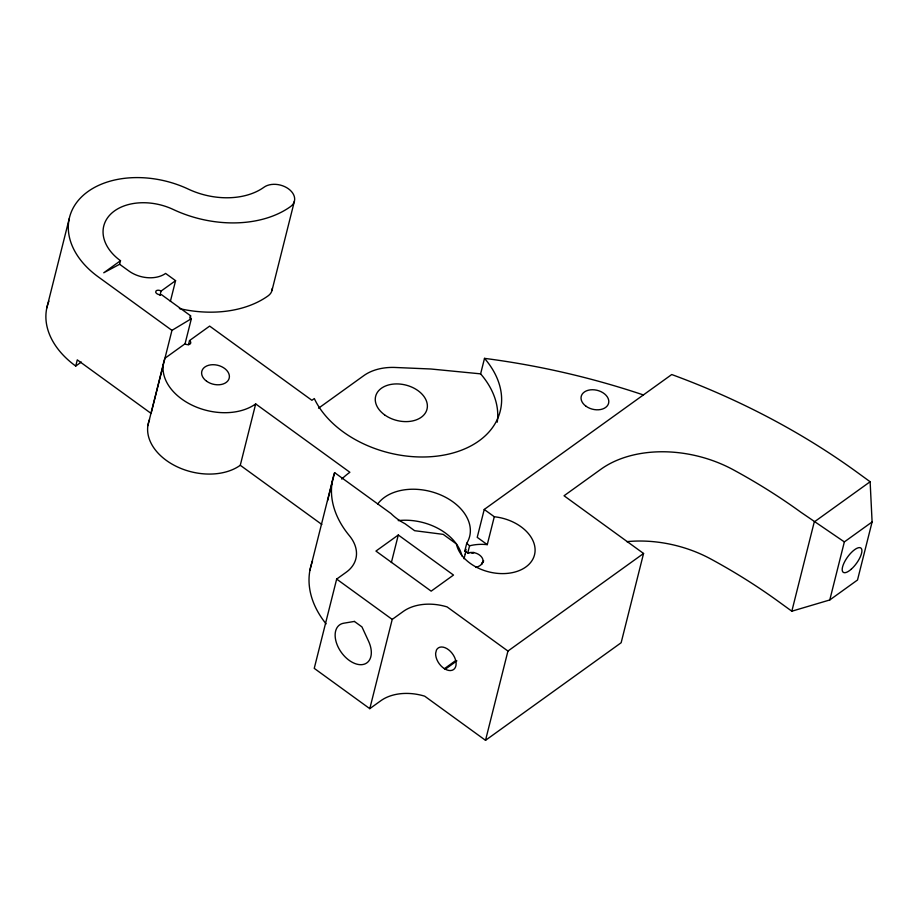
<?xml version="1.0" encoding="UTF-8"?>
<svg xmlns="http://www.w3.org/2000/svg" width="918" height="918" viewBox="0 0 918 918"><rect width="100%" height="100%" fill="white"/><g stroke="black" fill="none" stroke-linecap="round" stroke-linejoin="round"><path stroke-width="1.38" d="M465.185 554.036L465.919 550.984M465.128 554.277L464.038 558.787M46.807 307.955L69.229 218.691M81.323 362.048L75.735 366.064L77.284 359.867L151.091 413.421L171.953 330.365L191.357 318.707L190.164 317.341L190.313 316.182M120.499 260.723L103.745 272.784L119.615 264.269L120.499 260.723A49.687 34.264 14.1 0 1 110.883 213.94A49.687 34.264 14.1 0 1 173.192 209.453A99.408 68.552 14.1 0 0 290.616 206.527A17.649 12.175 14.1 0 0 288.481 188.833A17.649 12.175 14.1 0 0 264.005 187.215A64.099 44.202 14.1 0 1 188.282 189.097A84.984 58.603 14.1 0 0 81.702 196.773A84.984 58.603 14.1 0 0 98.157 276.8L171.953 330.365M160.019 295.263L161.052 291.109L175.579 280.667L165.607 273.426A26.473 18.257 14.1 0 1 128.887 270.994L119.615 264.269M170.369 301.402L175.579 280.667M147.878 425.631L163.289 364.262M190.06 318.661L190.749 315.895L161.488 294.655C159.434 295.562 153.914 293.14 156.163 290.788A3.534 2.433 14.1 0 1 161.052 291.109M341.726 479.093A110.321 76.079 14.1 0 1 349.873 472.277L255.686 403.92A53.324 36.766 14.1 0 1 191.024 404.666A53.324 36.766 14.1 0 1 164.953 358.261L185.057 343.78L191.357 318.707M188.5 344.663L189.533 340.567L209.648 326.097L311.902 400.294L314.312 398.561A97.962 67.553 14.1 0 0 449.12 453.985A97.962 67.553 14.1 0 0 484.509 358.364A578.214 398.745 14.1 0 1 643.472 394.969M271.992 290.478L294.414 201.214M321.828 524.465L240.275 465.288L255.686 403.92M309.928 570.25L332.35 480.986M327.623 500.539L334.634 472.644L390.988 513.541A49.423 34.081 14.1 0 0 404.999 523.708L414.626 530.696L443.187 534.356L456.441 543.972L456.648 544.925A40.151 27.689 14.1 0 0 500.149 573.555A40.151 27.689 14.1 0 0 535.033 548.459A40.151 27.689 14.1 0 0 495.594 516.903L494.286 516.742L484.234 509.456L671.735 374.533A578.214 398.745 14.1 0 1 856.827 472.081L870.126 481.743L872.1 521.952L857.515 580.004L829.78 599.959L791.832 611.204L778.533 601.554A489.96 337.893 14.1 0 0 710.727 558.959A105.903 73.038 14.1 0 0 626.833 541.654M334.634 472.644A110.321 76.079 14.1 0 0 349.345 535.642A44.133 30.432 14.1 0 1 346.327 572.144L336.665 579.097L314.243 668.361L369.793 708.662L380.89 700.686A44.133 30.432 14.1 0 1 424.69 696.177L485.519 740.321L621.142 642.738L643.564 553.474L564.042 495.766L600.934 469.224A105.903 73.038 14.1 0 1 733.149 469.706A489.96 337.893 14.1 0 1 800.955 512.29L844.353 541.907L872.1 521.952M391.378 562.527L398.297 534.999L453.503 575.058L431.162 591.146L375.944 551.075L398.297 534.999M369.793 708.662L392.216 619.409L403.312 611.422A44.133 30.432 14.1 0 1 447.1 606.913L507.941 651.057L485.519 740.321M497.223 422.188A97.962 67.553 14.1 0 0 480.619 373.856L484.509 358.364M475.949 567.473C491.279 562.505 478.519 549.538 467.744 553.026L464.76 551.167L466.746 543.261A49.423 34.081 14.1 0 0 441.317 495.227A49.423 34.081 14.1 0 0 377.723 503.993M466.746 543.261L469.557 545.831L467.744 553.026L469.121 552.911M484.234 509.456L477.222 537.34L487.274 544.638L494.286 516.742M791.832 611.204L814.255 521.94L870.126 481.743M829.78 599.959L844.353 541.907M466.126 549.377L464.76 551.167M481.789 563.755L483.178 561.908M483.637 560.852L482.983 561.713L483.511 561.127M445.31 669.199A13.242 8.285 54.3 0 0 455.971 665.47A13.242 8.285 54.3 0 0 448.787 649.921A13.242 8.285 54.3 0 0 436.452 650.036L435.637 653.272A13.242 8.285 54.3 0 0 444.415 668.683L445.31 669.199L456.877 660.857M318.557 408.2L363.872 375.588A49.675 34.253 14.1 0 1 393.937 367.418L430.886 369.002L480.619 373.856M444.415 668.683L455.879 660.432M507.941 651.057L643.564 553.474M471.06 552.877L474.055 552.464M471.967 552.716L473.011 553.038M336.665 579.097L392.216 619.409M189.533 340.567A3.534 2.433 14.1 0 1 189.957 344.101A3.534 2.433 14.1 0 1 185.057 343.78M75.735 366.064A84.984 58.603 14.1 0 1 48.918 301.15M240.275 465.288A53.324 36.766 14.1 0 1 175.602 466.034A53.324 36.766 14.1 0 1 149.531 419.618M326.085 623.873A110.321 76.079 14.1 0 1 312.499 561.127M469.557 545.831A40.151 27.689 14.1 0 1 487.274 544.638M398.217 520.621A49.423 34.081 14.1 0 1 461.949 555.987M179.389 308.574A99.408 68.552 14.1 0 0 268.194 295.791A17.649 12.175 14.1 0 0 272.256 288.355M482.283 562.929L481.525 564.008L482.283 562.929M354.405 621.429L343.688 623.219A23.386 14.642 54.3 0 0 337.847 646.444A23.386 14.642 54.3 0 0 362.782 664.54A23.386 14.642 54.3 0 0 368.611 641.315L361.956 626.914L354.405 621.429M851.089 569.344A14.998 5.462 -54 0 0 861.027 548.149A14.998 5.462 -54 0 0 844.032 562.975A14.998 5.462 -54 0 0 851.089 569.344M585.982 406.215A14.126 9.742 14.1 0 0 608.6 403.254A14.126 9.742 14.1 0 0 590.171 389.875A14.126 9.742 14.1 0 0 585.982 406.215M206.561 381.188A14.126 9.742 14.1 0 0 229.19 378.227A14.126 9.742 14.1 0 0 210.75 364.848A14.126 9.742 14.1 0 0 206.561 381.188M384.55 414.821A26.473 18.257 14.1 0 0 426.985 409.279A26.473 18.257 14.1 0 0 392.411 384.194A26.473 18.257 14.1 0 0 384.55 414.821"/></g></svg>
